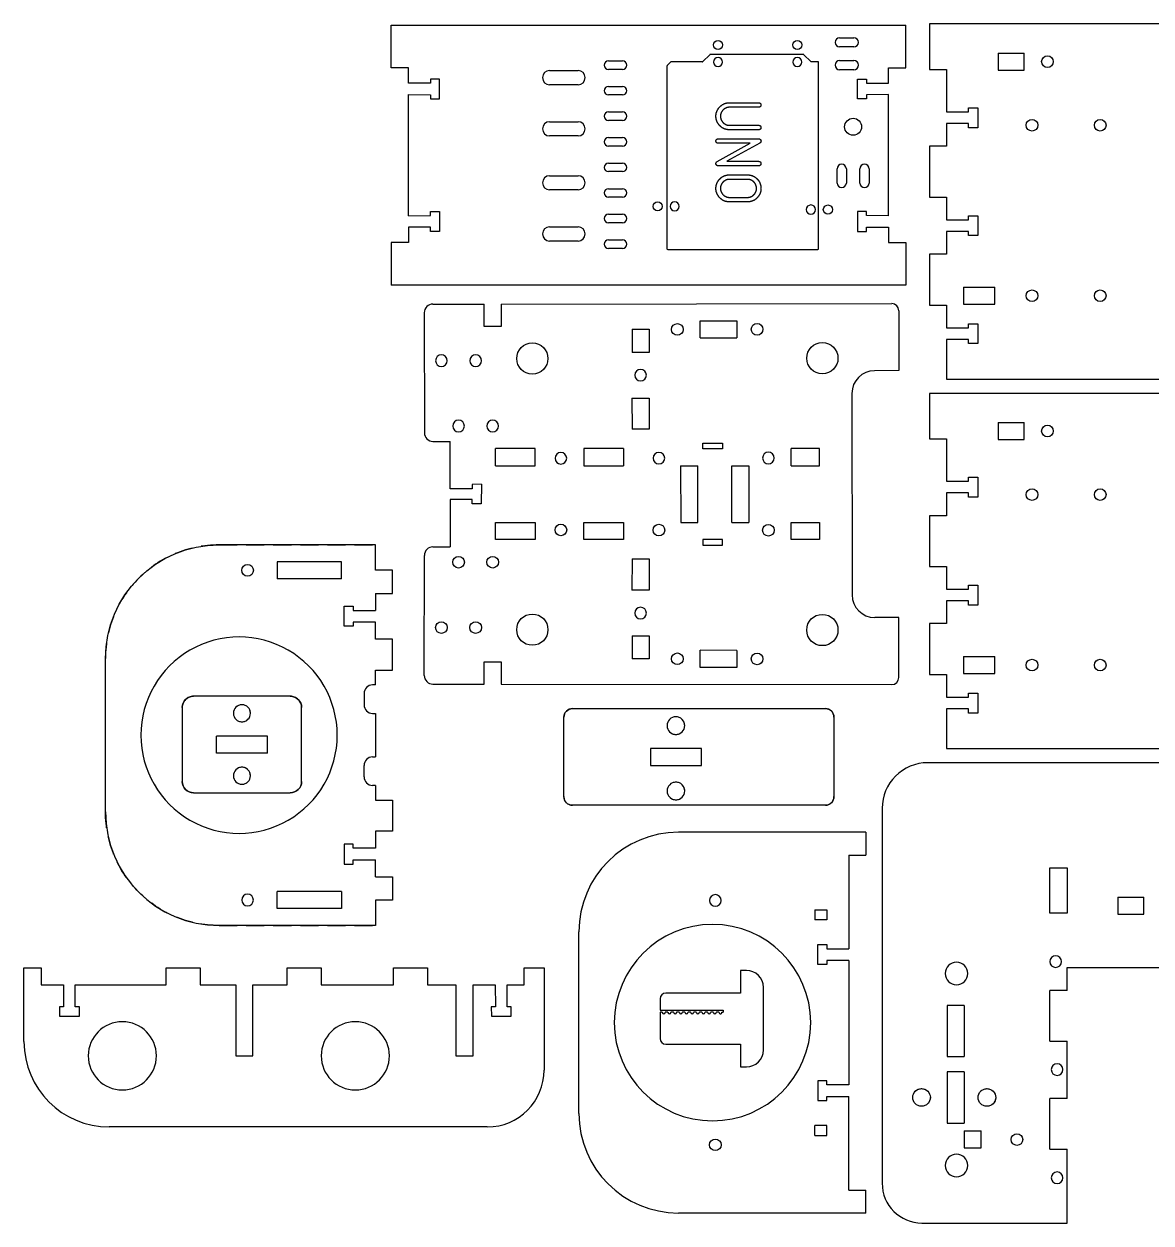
# Model space of a CAD drawing. Header units: millimetres. Extents: x 1588 to 2663, y -752 to 2.
# Drawn here: x 1607.7 to 2004.3, y -420 to 2 of the extents above; entities that cross this region are included whole.
import ezdxf

# ---------------------------------------------------------------- set-up
doc = ezdxf.new("R2010")
doc.units = ezdxf.units.MM
doc.linetypes.add('HIDDEN', pattern=[9.525, 6.35, -3.175])
doc.layers.get('0').update_dxf_attribs({"color": 253, "lineweight": 70, "true_color": 0x8faf8f})
doc.layers.add('Hidden', color=58, linetype='HIDDEN', lineweight=70, true_color=0x484805)

msp = doc.modelspace()

# ---------------------------------------------------------------- linework, layer by layer
at = {"color": 38, "lineweight": -3, "true_color": 0x482605}
for p, q in [((1736.98, 1.53), (1917.98, 1.53)), ((1736.98, -13.45), (1736.98, 1.53)), ((1917.98, -13.45), (1917.98, 1.53)), ((1894.73, -2.85), (1899.73, -2.85)), ((1899.73, -6.09), (1894.73, -6.09)), ((1813.36, -10.97), (1818.36, -10.97)), ((1835.29, -11.37), (1834.06, -12.59)), ((1846.46, -11.29), (1835.47, -11.29)), ((1849.03, -8.83), (1846.64, -11.22)), ((1882.02, -8.75), (1849.21, -8.75)), ((1884.59, -11.22), (1882.2, -8.83)), ((1887.07, -11.29), (1884.77, -11.29)), ((1887.33, -77.08), (1887.33, -11.55)), ((1894.73, -10.85), (1899.73, -10.85)), ((1742.98, -13.45), (1736.98, -13.45)), ((1742.98, -18.82), (1742.98, -13.45)), ((1792.7, -14.39), (1802.7, -14.39)), ((1818.36, -13.97), (1813.36, -13.97)), ((1833.99, -12.77), (1833.99, -77.08)), ((1899.73, -14.09), (1894.73, -14.09)), ((1911.98, -18.82), (1911.98, -13.45)), ((1911.98, -13.45), (1917.98, -13.45)), ((1750.78, -18.82), (1742.98, -18.82)), ((1750.78, -17.37), (1750.78, -18.82)), ((1753.98, -17.37), (1750.78, -17.37)), ((1753.98, -24.37), (1753.98, -17.37)), ((1802.7, -19.39), (1792.7, -19.39)), ((1813.36, -19.97), (1818.36, -19.97)), ((1900.98, -24.37), (1900.98, -17.37)), ((1900.98, -17.37), (1904.18, -17.37)), ((1904.18, -17.37), (1904.18, -18.82)), ((1904.18, -18.82), (1911.98, -18.82)), ((1742.98, -22.82), (1750.78, -22.92)), ((1742.98, -65.54), (1742.98, -22.82)), ((1750.78, -22.92), (1750.78, -24.37)), ((1750.78, -24.37), (1753.98, -24.37)), ((1818.36, -22.97), (1813.36, -22.97)), ((1904.18, -24.37), (1900.98, -24.37)), ((1911.98, -22.82), (1904.18, -22.92)), ((1904.18, -22.92), (1904.18, -24.37)), ((1911.98, -65.54), (1911.98, -22.82)), ((1813.36, -28.97), (1818.36, -28.97)), ((1855.97, -25.72), (1865.71, -25.72)), ((1865.71, -27.31), (1857.92, -27.31)), ((1792.7, -32.39), (1802.7, -32.39)), ((1818.36, -31.97), (1813.36, -31.97)), ((1857.91, -33.65), (1865.71, -33.65)), ((1802.7, -37.39), (1792.7, -37.39)), ((1813.36, -37.97), (1818.36, -37.97)), ((1865.71, -35.24), (1855.97, -35.24)), ((1818.36, -40.97), (1813.36, -40.97)), ((1851.62, -46.44), (1863.22, -40)), ((1852.57, -38.41), (1865.26, -38.41)), ((1863.22, -40), (1852.58, -40)), ((1866.66, -39.9), (1855.07, -46.34)), ((1855.07, -46.34), (1864.81, -46.34)), ((1813.36, -46.97), (1818.36, -46.97)), ((1818.36, -49.97), (1813.36, -49.97)), ((1864.81, -47.93), (1853.07, -47.93)), ((1893.86, -53.98), (1893.86, -48.98)), ((1897.1, -48.98), (1897.1, -53.98)), ((1901.86, -53.98), (1901.86, -48.98)), ((1905.1, -48.98), (1905.1, -53.98)), ((1792.7, -51.39), (1802.7, -51.39)), ((1855.97, -51.1), (1862.32, -51.1)), ((1862.32, -52.69), (1857.92, -52.69)), ((1802.7, -56.39), (1792.7, -56.39)), ((1813.36, -55.97), (1818.36, -55.97)), ((1818.36, -58.97), (1813.36, -58.97)), ((1857.91, -59.03), (1862.32, -59.03)), ((1859.59, -60.62), (1855.97, -60.62)), ((1742.98, -65.54), (1750.78, -65.44)), ((1750.78, -65.44), (1750.78, -63.99)), ((1750.78, -63.99), (1753.98, -63.99)), ((1753.98, -63.99), (1753.98, -70.99)), ((1813.36, -64.97), (1818.36, -64.97)), ((1900.98, -63.99), (1900.98, -70.99)), ((1904.18, -63.99), (1900.98, -63.99)), ((1904.18, -65.44), (1904.18, -63.99)), ((1911.98, -65.54), (1904.18, -65.44)), ((1750.78, -69.54), (1742.98, -69.54)), ((1742.98, -69.54), (1742.98, -74.91)), ((1750.78, -70.99), (1750.78, -69.54)), ((1753.98, -70.99), (1750.78, -70.99)), ((1792.7, -69.39), (1802.7, -69.39)), ((1818.36, -67.97), (1813.36, -67.97)), ((1900.98, -70.99), (1904.18, -70.99)), ((1904.18, -69.54), (1911.98, -69.54)), ((1904.18, -70.99), (1904.18, -69.54)), ((1911.98, -69.54), (1911.98, -74.91)), ((1742.98, -74.91), (1736.98, -74.91)), ((1736.98, -74.91), (1736.98, -89.89)), ((1802.7, -74.39), (1792.7, -74.39)), ((1813.36, -73.97), (1818.36, -73.97)), ((1911.98, -74.91), (1917.98, -74.91)), ((1917.98, -74.91), (1917.98, -89.89)), ((1818.36, -76.97), (1813.36, -76.97)), ((1834.24, -77.33), (1887.07, -77.33)), ((1917.98, -89.89), (1736.98, -89.89)), ((1751.58, -96.6), (1769.66, -96.58)), ((1769.66, -104.48), (1769.66, -96.58)), ((1775.66, -96.57), (1913.08, -96.41)), ((1775.66, -96.57), (1775.66, -104.48)), ((1748.59, -99.61), (1748.64, -141.91)), ((1915.59, -98.91), (1915.61, -120.01)), ((1775.66, -104.48), (1769.66, -104.48)), ((1821.7, -105.45), (1821.7, -113.6)), ((1821.7, -105.45), (1827.7, -105.45)), ((1827.7, -105.45), (1827.7, -113.6)), ((1845.69, -102.49), (1858.59, -102.47)), ((1845.69, -108.49), (1845.69, -102.49)), ((1858.59, -102.47), (1858.59, -108.47)), ((1845.69, -108.49), (1858.59, -108.47)), ((1827.7, -113.6), (1821.7, -113.6)), ((1915.61, -120.01), (1907.03, -120.03)), ((1821.66, -129.72), (1827.66, -129.71)), ((1821.66, -129.72), (1821.68, -140.66)), ((1827.66, -129.71), (1827.68, -140.66)), ((1899.05, -128.04), (1899.13, -198.91)), ((1827.68, -140.66), (1821.68, -140.66)), ((1751.64, -144.9), (1757.64, -144.89)), ((1757.66, -161.63), (1757.64, -144.89)), ((1787.61, -147.46), (1773.61, -147.46)), ((1773.61, -153.46), (1773.61, -147.46)), ((1787.61, -153.46), (1787.61, -147.46)), ((1818.71, -147.46), (1804.71, -147.46)), ((1804.71, -147.46), (1804.71, -153.46)), ((1818.71, -147.46), (1818.71, -153.46)), ((1846.56, -145.49), (1853.51, -145.48)), ((1846.56, -147.49), (1846.56, -145.49)), ((1853.51, -147.48), (1846.56, -147.49)), ((1853.51, -145.48), (1853.51, -147.48)), ((1887.66, -147.46), (1877.66, -147.46)), ((1877.66, -153.46), (1877.66, -147.46)), ((1887.66, -153.46), (1887.66, -147.46)), ((1773.61, -153.46), (1787.61, -153.46)), ((1804.71, -153.46), (1818.71, -153.46)), ((1838.79, -153.47), (1844.79, -153.46)), ((1838.79, -153.47), (1838.82, -173.46)), ((1844.82, -173.47), (1844.79, -153.46)), ((1856.79, -153.47), (1862.79, -153.46)), ((1856.81, -173.46), (1856.79, -153.47)), ((1862.79, -153.46), (1862.81, -173.47)), ((1877.66, -153.46), (1887.66, -153.46)), ((1768.67, -160.02), (1765.46, -160.05)), ((1765.46, -160.05), (1765.46, -161.56)), ((1768.67, -160.02), (1768.66, -166.91)), ((1765.46, -161.56), (1757.66, -161.63)), ((1757.66, -165.3), (1757.64, -182.04)), ((1765.46, -165.38), (1757.66, -165.3)), ((1765.46, -166.88), (1765.46, -165.38)), ((1768.66, -166.91), (1765.46, -166.88)), ((1773.61, -173.47), (1787.61, -173.47)), ((1773.61, -179.47), (1773.61, -173.47)), ((1787.61, -173.47), (1787.61, -179.47)), ((1804.71, -173.47), (1818.71, -173.47)), ((1804.71, -179.47), (1804.71, -173.47)), ((1818.71, -173.47), (1818.71, -179.47)), ((1838.82, -173.46), (1844.82, -173.47)), ((1856.81, -173.46), (1862.81, -173.47)), ((1877.66, -173.47), (1887.66, -173.47)), ((1877.66, -179.47), (1877.66, -173.47)), ((1887.66, -173.47), (1887.66, -179.47)), ((1731.41, -181.31), (1676.41, -181.31)), ((1731.41, -190.28), (1731.41, -181.31)), ((1787.61, -179.47), (1773.61, -179.47)), ((1818.71, -179.47), (1804.71, -179.47)), ((1846.56, -179.44), (1846.56, -181.44)), ((1853.51, -179.45), (1846.56, -179.44)), ((1846.56, -181.44), (1853.51, -181.45)), ((1853.51, -181.45), (1853.51, -179.45)), ((1887.66, -179.47), (1877.66, -179.47)), ((1748.59, -227.33), (1748.64, -185.03)), ((1751.64, -182.03), (1757.64, -182.04)), ((1696.84, -187.28), (1696.84, -193.28)), ((1719.41, -187.28), (1696.84, -187.28)), ((1719.41, -193.28), (1719.41, -187.28)), ((1821.68, -186.27), (1821.66, -197.22)), ((1821.68, -186.27), (1827.68, -186.27)), ((1827.68, -186.27), (1827.66, -197.22)), ((1719.41, -193.28), (1696.84, -193.28)), ((1737.41, -190.28), (1731.41, -190.28)), ((1737.41, -198.43), (1737.41, -190.28)), ((1827.66, -197.22), (1821.66, -197.22)), ((1731.41, -198.43), (1731.41, -204.38)), ((1731.41, -198.43), (1737.41, -198.43)), ((1720.41, -209.93), (1720.41, -202.93)), ((1720.41, -202.93), (1723.61, -202.93)), ((1723.61, -202.93), (1723.61, -204.38)), ((1723.61, -204.38), (1731.41, -204.38)), ((1723.61, -209.93), (1720.41, -209.93)), ((1731.41, -208.48), (1723.61, -208.48)), ((1723.61, -208.48), (1723.61, -209.93)), ((1731.41, -214.48), (1731.41, -208.48)), ((1915.61, -206.92), (1907.12, -206.9)), ((1915.59, -228.02), (1915.61, -206.92)), ((1737.41, -214.48), (1731.41, -214.48)), ((1737.41, -225.43), (1737.41, -214.48)), ((1821.7, -213.33), (1821.7, -221.48)), ((1821.7, -213.33), (1827.7, -213.33)), ((1827.7, -213.33), (1827.7, -221.48)), ((1845.69, -224.44), (1845.69, -218.44)), ((1858.59, -218.46), (1845.69, -218.44)), ((1858.59, -218.46), (1858.59, -224.46)), ((1636.41, -275.29), (1636.41, -221.31)), ((1769.66, -230.35), (1769.66, -222.48)), ((1769.66, -222.48), (1775.66, -222.48)), ((1775.66, -222.48), (1775.66, -230.36)), ((1827.7, -221.48), (1821.7, -221.48)), ((1731.41, -230.64), (1731.41, -225.43)), ((1731.41, -225.43), (1737.41, -225.43)), ((1858.59, -224.46), (1845.69, -224.44)), ((1731.41, -230.64), (1730.41, -230.64)), ((1751.58, -230.33), (1769.66, -230.35)), ((1775.66, -230.36), (1913.08, -230.52)), ((1701.42, -234.6), (1667.42, -234.6)), ((1727.41, -233.64), (1727.41, -237.64)), ((1663.42, -238.6), (1663.42, -264.6)), ((1705.42, -264.6), (1705.42, -238.6)), ((1800.71, -238.94), (1889.71, -238.94)), ((1730.41, -240.64), (1731.41, -240.64)), ((1731.41, -240.64), (1731.41, -255.96)), ((1797.71, -269.94), (1797.71, -241.94)), ((1892.71, -241.94), (1892.71, -269.94)), ((1693.42, -248.6), (1675.42, -248.6)), ((1675.42, -254.6), (1675.42, -248.6)), ((1693.42, -254.6), (1693.42, -248.6)), ((1828.13, -253.02), (1828.13, -259.02)), ((1846.13, -253.02), (1828.13, -253.02)), ((1846.13, -259.02), (1846.13, -253.02)), ((1693.42, -254.6), (1675.42, -254.6)), ((1730.41, -255.96), (1731.41, -255.96)), ((1727.41, -262.96), (1727.41, -258.96)), ((1828.13, -259.02), (1846.13, -259.02)), ((1667.42, -268.6), (1701.42, -268.6)), ((1731.41, -265.96), (1730.41, -265.96)), ((1731.41, -265.96), (1731.41, -271.17)), ((1731.41, -271.17), (1737.41, -271.17)), ((1737.41, -271.17), (1737.41, -282.12)), ((1889.71, -272.94), (1800.71, -272.94)), ((1731.41, -282.12), (1731.41, -288.12)), ((1737.41, -282.12), (1731.41, -282.12)), ((1904.01, -282.48), (1838.01, -282.48)), ((1904.01, -282.48), (1904.01, -290.48)), ((1720.41, -286.67), (1720.41, -293.67)), ((1723.61, -286.67), (1720.41, -286.67)), ((1723.61, -288.12), (1723.61, -286.67)), ((1731.41, -288.12), (1723.61, -288.12)), ((1898.01, -290.48), (1904.01, -290.48)), ((1898.01, -290.48), (1898.01, -323.48)), ((1720.41, -293.67), (1723.61, -293.67)), ((1723.61, -292.22), (1731.41, -292.22)), ((1723.61, -293.67), (1723.61, -292.22)), ((1731.41, -298.17), (1731.41, -292.22)), ((1731.41, -298.17), (1737.41, -298.17)), ((1737.41, -298.17), (1737.41, -306.32)), ((1696.84, -309.32), (1696.84, -303.32)), ((1719.41, -303.32), (1696.84, -303.32)), ((1719.41, -303.32), (1719.41, -309.32)), ((1737.41, -306.32), (1731.41, -306.32)), ((1731.41, -306.32), (1731.41, -315.29)), ((1719.41, -309.32), (1696.84, -309.32)), ((1886.01, -309.73), (1886.01, -313.33)), ((1886.01, -309.73), (1890.21, -309.73)), ((1890.21, -309.73), (1890.21, -313.33)), ((1731.41, -315.29), (1676.41, -315.29)), ((1890.21, -313.33), (1886.01, -313.33)), ((1803.01, -381.48), (1803.01, -317.48)), ((1887.01, -322.03), (1890.21, -322.03)), ((1887.01, -329.03), (1887.01, -322.03)), ((1890.21, -322.03), (1890.21, -323.48)), ((1890.21, -323.48), (1898.01, -323.48)), ((1890.21, -329.03), (1887.01, -329.03)), ((1890.21, -327.58), (1890.21, -329.03)), ((1898.01, -327.58), (1890.21, -327.58)), ((1898.01, -327.58), (1898.01, -371.38)), ((1607.73, -330.14), (1613.73, -330.14)), ((1607.73, -356.17), (1607.73, -330.14)), ((1613.73, -330.14), (1613.73, -336.14)), ((1657.73, -330.14), (1669.73, -330.14)), ((1657.73, -336.14), (1657.73, -330.14)), ((1669.73, -330.14), (1669.73, -336.14)), ((1700.31, -330.14), (1712.31, -330.14)), ((1700.31, -336.14), (1700.31, -330.14)), ((1712.31, -330.14), (1712.31, -336.14)), ((1737.74, -330.14), (1749.74, -330.14)), ((1737.74, -336.14), (1737.74, -330.14)), ((1749.74, -330.14), (1749.74, -336.14)), ((1783.74, -330.14), (1790.74, -330.14)), ((1783.74, -336.14), (1783.74, -330.14)), ((1790.74, -330.14), (1790.74, -366.17)), ((1861.91, -331.08), (1859.91, -331.08)), ((1859.91, -331.08), (1859.91, -339.08)), ((1613.73, -336.14), (1621.6, -336.14)), ((1621.6, -336.14), (1621.68, -343.94)), ((1625.79, -336.14), (1657.73, -336.14)), ((1625.79, -343.94), (1625.79, -336.14)), ((1669.73, -336.14), (1682.31, -336.14)), ((1682.31, -336.14), (1682.31, -361.15)), ((1688.31, -336.14), (1700.31, -336.14)), ((1688.31, -361.15), (1688.31, -336.14)), ((1712.31, -336.14), (1737.74, -336.14)), ((1749.74, -336.14), (1759.74, -336.14)), ((1759.74, -336.14), (1759.74, -361.15)), ((1765.74, -336.14), (1773.55, -336.14)), ((1765.74, -361.15), (1765.74, -336.14)), ((1773.55, -336.14), (1773.63, -343.94)), ((1777.74, -336.14), (1783.74, -336.14)), ((1777.74, -343.94), (1777.74, -336.14)), ((1867.91, -359.08), (1867.91, -337.08)), ((1831.58, -341.08), (1831.58, -345.08)), ((1859.91, -339.08), (1833.58, -339.08)), ((1621.68, -343.94), (1620.23, -343.95)), ((1620.23, -343.95), (1620.24, -347.15)), ((1627.24, -343.94), (1625.79, -343.94)), ((1627.24, -347.14), (1627.24, -343.94)), ((1773.63, -343.94), (1772.18, -343.95)), ((1772.18, -343.95), (1772.19, -347.15)), ((1779.19, -343.94), (1777.74, -343.94)), ((1779.19, -347.14), (1779.19, -343.94)), ((1831.58, -345.08), (1853.81, -345.08)), ((1832.14, -345.78), (1831.58, -345.78)), ((1831.58, -345.78), (1831.58, -355.08)), ((1834.14, -345.78), (1833.53, -345.78)), ((1836.14, -345.78), (1835.53, -345.78)), ((1838.14, -345.78), (1837.53, -345.78)), ((1840.14, -345.78), (1839.53, -345.78)), ((1842.14, -345.78), (1841.53, -345.78)), ((1844.14, -345.78), (1843.53, -345.78)), ((1846.14, -345.78), (1845.53, -345.78)), ((1848.14, -345.78), (1847.53, -345.78)), ((1850.14, -345.78), (1849.53, -345.78)), ((1852.14, -345.78), (1851.53, -345.78)), ((1853.31, -345.78), (1853.81, -345.78)), ((1853.81, -345.08), (1853.81, -345.78)), ((1620.24, -347.15), (1627.24, -347.14)), ((1772.19, -347.15), (1779.19, -347.14)), ((1833.58, -357.08), (1859.91, -357.08)), ((1859.91, -357.08), (1859.91, -365.08)), ((1682.31, -361.15), (1688.31, -361.15)), ((1759.74, -361.15), (1765.74, -361.15)), ((1859.91, -365.08), (1861.91, -365.08)), ((1887.01, -369.93), (1887.01, -376.93)), ((1890.21, -369.93), (1887.01, -369.93)), ((1890.21, -371.38), (1890.21, -369.93)), ((1898.01, -371.38), (1890.21, -371.38)), ((1890.21, -375.48), (1898.01, -375.48)), ((1890.21, -376.93), (1890.21, -375.48)), ((1898.01, -408.48), (1898.01, -375.48)), ((1887.01, -376.93), (1890.21, -376.93)), ((1770.74, -386.17), (1637.73, -386.17)), ((1886.01, -389.23), (1886.01, -385.63)), ((1890.21, -385.63), (1886.01, -385.63)), ((1890.21, -389.23), (1890.21, -385.63)), ((1886.01, -389.23), (1890.21, -389.23)), ((1898.01, -408.48), (1904.01, -408.48)), ((1904.01, -416.48), (1904.01, -408.48)), ((1904.01, -416.48), (1838.01, -416.48))]:
    msp.add_line(p, q, dxfattribs=at)
at = {"color": 58, "lineweight": -3, "true_color": 0x484805}
for p, q in [((2100.42, 2), (1926.32, 2)), ((1926.32, 2), (1926.32, -14)), ((1950.49, -8.26), (1950.49, -14.26)), ((1950.49, -8.26), (1959.64, -8.26)), ((1959.64, -14.26), (1959.64, -8.26)), ((1926.32, -14), (1932.32, -14)), ((1932.32, -14), (1932.32, -28.95)), ((1950.49, -14.26), (1959.64, -14.26)), ((1932.32, -28.95), (1940.12, -28.95)), ((1940.12, -28.95), (1940.12, -27.5)), ((1940.12, -27.5), (1943.32, -27.5)), ((1943.32, -27.5), (1943.32, -34.5)), ((1940.12, -33.05), (1932.32, -33.05)), ((1932.32, -33.05), (1932.32, -41.05)), ((1940.12, -34.5), (1940.12, -33.05)), ((1943.32, -34.5), (1940.12, -34.5)), ((1932.32, -41.05), (1926.32, -41.05)), ((1926.32, -41.05), (1926.32, -58.95)), ((1926.32, -58.95), (1932.32, -58.95)), ((1932.32, -58.95), (1932.32, -66.95)), ((1932.32, -66.95), (1940.12, -66.95)), ((1940.12, -66.95), (1940.12, -65.5)), ((1940.12, -65.5), (1943.32, -65.5)), ((1943.32, -65.5), (1943.32, -72.5)), ((1940.12, -71.05), (1932.32, -71.05)), ((1932.32, -71.05), (1932.32, -79.05)), ((1940.12, -72.5), (1940.12, -71.05)), ((1943.32, -72.5), (1940.12, -72.5)), ((1932.32, -79.05), (1926.32, -79.05)), ((1926.32, -79.05), (1926.32, -96.95)), ((1938.33, -90.64), (1938.33, -96.64)), ((1938.33, -90.64), (1949.33, -90.64)), ((1949.33, -96.64), (1949.33, -90.64)), ((1926.32, -96.95), (1932.32, -96.95)), ((1932.32, -96.95), (1932.32, -104.95)), ((1938.33, -96.64), (1949.33, -96.64)), ((1932.32, -104.95), (1940.12, -104.95)), ((1940.12, -104.95), (1940.12, -103.5)), ((1940.12, -103.5), (1943.32, -103.5)), ((1943.32, -103.5), (1943.32, -110.5)), ((1932.32, -109.05), (1932.32, -123)), ((1940.12, -109.05), (1932.32, -109.05)), ((1940.12, -110.5), (1940.12, -109.05)), ((1943.32, -110.5), (1940.12, -110.5)), ((1932.32, -123), (2534.62, -123)), ((2100.42, -128), (1926.32, -128)), ((1926.32, -128), (1926.32, -144)), ((1950.49, -138.26), (1950.49, -144.26)), ((1950.49, -138.26), (1959.64, -138.26)), ((1959.64, -144.26), (1959.64, -138.26)), ((1926.32, -144), (1932.32, -144)), ((1932.32, -144), (1932.32, -158.95)), ((1950.49, -144.26), (1959.64, -144.26)), ((1932.32, -158.95), (1940.12, -158.95)), ((1940.12, -158.95), (1940.12, -157.5)), ((1940.12, -157.5), (1943.32, -157.5)), ((1943.32, -157.5), (1943.32, -164.5)), ((1940.12, -163.05), (1932.32, -163.05)), ((1932.32, -163.05), (1932.32, -171.05)), ((1940.12, -164.5), (1940.12, -163.05)), ((1943.32, -164.5), (1940.12, -164.5)), ((1932.32, -171.05), (1926.32, -171.05)), ((1926.32, -171.05), (1926.32, -188.95)), ((1926.32, -188.95), (1932.32, -188.95)), ((1932.32, -188.95), (1932.32, -196.95)), ((1932.32, -196.95), (1940.12, -196.95)), ((1940.12, -196.95), (1940.12, -195.5)), ((1940.12, -195.5), (1943.32, -195.5)), ((1943.32, -195.5), (1943.32, -202.5)), ((1940.12, -201.05), (1932.32, -201.05)), ((1932.32, -201.05), (1932.32, -209.05)), ((1940.12, -202.5), (1940.12, -201.05)), ((1943.32, -202.5), (1940.12, -202.5)), ((1932.32, -209.05), (1926.32, -209.05)), ((1926.32, -209.05), (1926.32, -226.95)), ((1938.33, -220.64), (1938.33, -226.64)), ((1938.33, -220.64), (1949.33, -220.64)), ((1949.33, -226.64), (1949.33, -220.64)), ((1926.32, -226.95), (1932.32, -226.95)), ((1932.32, -226.95), (1932.32, -234.95)), ((1938.33, -226.64), (1949.33, -226.64)), ((1932.32, -234.95), (1940.12, -234.95)), ((1940.12, -234.95), (1940.12, -233.5)), ((1940.12, -233.5), (1943.32, -233.5)), ((1943.32, -233.5), (1943.32, -240.5)), ((1932.32, -239.05), (1932.32, -253)), ((1940.12, -239.05), (1932.32, -239.05)), ((1940.12, -240.5), (1940.12, -239.05)), ((1943.32, -240.5), (1940.12, -240.5)), ((1932.32, -253), (2534.62, -253)), ((2546.16, -258), (1925.71, -258)), ((1909.71, -274), (1909.71, -406)), ((1968.75, -311), (1968.75, -295)), ((1968.75, -295), (1974.75, -295)), ((1974.75, -295), (1974.75, -311)), ((1992.61, -305.33), (1992.61, -311.33)), ((1992.61, -305.33), (2001.76, -305.33)), ((2001.76, -311.33), (2001.76, -305.33)), ((1974.75, -311), (1968.75, -311)), ((1992.61, -311.33), (2001.76, -311.33)), ((1974.76, -338.13), (1974.76, -330.08)), ((1974.76, -330.08), (2030.69, -330.08)), ((1968.75, -356.03), (1968.75, -338.13)), ((1974.76, -338.13), (1968.75, -338.13)), ((1938.56, -343.42), (1932.56, -343.42)), ((1932.56, -343.42), (1932.56, -361.42)), ((1938.56, -343.42), (1938.56, -361.42)), ((1968.75, -356.03), (1974.75, -356.03)), ((1974.75, -376.13), (1974.75, -356.03)), ((1932.56, -361.42), (1938.56, -361.42)), ((1932.56, -366.8), (1932.56, -384.8)), ((1938.56, -366.8), (1932.56, -366.8)), ((1938.56, -366.8), (1938.56, -384.8)), ((1968.75, -394.03), (1968.75, -376.13)), ((1974.75, -376.13), (1968.75, -376.13)), ((1932.56, -384.8), (1938.56, -384.8)), ((1938.58, -387.57), (1938.58, -393.57)), ((1938.58, -387.57), (1944.58, -387.57)), ((1944.58, -393.57), (1944.58, -387.57)), ((1938.58, -393.57), (1944.58, -393.57)), ((1968.75, -394.03), (1974.75, -394.03)), ((1974.75, -420), (1974.75, -394.03)), ((1923.71, -420), (1974.75, -420))]:
    msp.add_line(p, q, dxfattribs=at)
at = {"color": 38, "lineweight": -3, "true_color": 0x482605}
for centre, radius in [((1851.94, -5.39), 1.62), ((1879.87, -5.39), 1.62), ((1899.48, -34.18), 3), ((1830.7, -62.18), 1.62), ((1890.62, -63.32), 1.62), ((1837.64, -105.5), 2.05), ((1865.69, -105.46), 2.05), ((1786.61, -115.76), 5.5), ((1888.66, -115.63), 5.5), ((1796.65, -176.08), 2.05), ((1831.15, -176.12), 2.05), ((1869.67, -176.17), 2.05), ((1760.66, -187.43), 2.05), ((1772.66, -187.43), 2.05), ((1686.41, -190.28), 2.05), ((1786.61, -211.17), 5.5), ((1888.66, -211.3), 5.5), ((1754.61, -210.43), 2.05), ((1766.66, -210.43), 2.05), ((1837.64, -221.43), 2.05), ((1865.69, -221.47), 2.05), ((1851.01, -392.48), 2.05)]:
    msp.add_circle(centre, radius, dxfattribs=at)
at = {"color": 38, "lineweight": -3, "true_color": 0x482605, "extrusion": (3.96007e-13, -3.0932e-15, -1)}
msp.add_circle((-1851.94, -11.39), 1.62, dxfattribs=at)
at = {"color": 38, "lineweight": -3, "true_color": 0x482605, "extrusion": (3.95994e-13, -3.0932e-15, -1)}
msp.add_circle((-1879.87, -11.39), 1.62, dxfattribs=at)
at = {"color": 58, "lineweight": -3, "true_color": 0x484805}
for centre in [(1967.87, -11.26), (1962.43, -33.64), (1986.42, -33.64), (1962.43, -93.64), (1986.42, -93.64), (1967.87, -141.26), (1962.43, -163.64), (1986.42, -163.64), (1962.43, -223.64), (1986.42, -223.64), (1957.13, -390.64)]:
    msp.add_circle(centre, 2.05, dxfattribs=at)
at = {"color": 38, "lineweight": -3, "true_color": 0x482605, "extrusion": (3.96006e-13, -3.0932e-15, -1)}
msp.add_circle((-1836.7, -62.18), 1.62, dxfattribs=at)
at = {"color": 38, "lineweight": -3, "true_color": 0x482605, "extrusion": (3.96058e-13, -3.0932e-15, -1)}
msp.add_circle((-1884.62, -63.32), 1.62, dxfattribs=at)
at = {"color": 38, "lineweight": -3, "true_color": 0x482605, "extrusion": (8.2047e-17, -4.88344e-15, -1)}
for centre in [(-1754.61, -116.5), (-1766.66, -116.5), (-1824.7, -121.6), (-1760.66, -139.5), (-1772.66, -139.5), (-1796.65, -150.85), (-1831.15, -150.81), (-1869.67, -150.76), (-1824.7, -205.33)]:
    msp.add_circle(centre, 2.05, dxfattribs=at)
at = {"color": 38, "lineweight": -3, "true_color": 0x482605, "extrusion": (2.08167e-17, -8.66142e-16, -1)}
msp.add_circle((-1686.41, -306.32), 2.05, dxfattribs=at)
at = {"color": 38, "lineweight": -3, "true_color": 0x482605, "extrusion": (8.2047e-17, -3.70293e-15, -1)}
msp.add_circle((-1851.01, -306.48), 2.05, dxfattribs=at)
at = {"color": 58, "lineweight": -3, "true_color": 0x484805, "extrusion": (2.08157e-17, 2.77556e-17, -1)}
msp.add_circle((-1935.85, -332.21), 3.97, dxfattribs=at)
at = {"color": 58, "lineweight": -3, "true_color": 0x484805, "extrusion": (2.08291e-17, 2.77556e-17, -1)}
msp.add_circle((-1970.75, -328), 2.05, dxfattribs=at)
at = {"color": 38, "lineweight": -3, "true_color": 0x482605, "extrusion": (3.5123e-15, -1.89879e-16, -1)}
for centre in [(-1642.34, -361.15), (-1724.31, -361.15)]:
    msp.add_circle(centre, 12, dxfattribs=at)
at = {"color": 58, "lineweight": -3, "true_color": 0x484805, "extrusion": (2.08229e-17, 2.77556e-17, -1)}
msp.add_circle((-1971.25, -366), 2.05, dxfattribs=at)
at = {"color": 58, "lineweight": -3, "true_color": 0x484805, "extrusion": (2.0814e-17, 2.77556e-17, -1)}
msp.add_circle((-1935.85, -399.77), 3.97, dxfattribs=at)
at = {"color": 58, "lineweight": -3, "true_color": 0x484805, "extrusion": (2.08188e-17, 2.77556e-17, -1)}
msp.add_circle((-1971.25, -404.08), 2.05, dxfattribs=at)
at = {"color": 38, "lineweight": -3, "true_color": 0x482605}
for centre, radius, start, end in [((1894.73, -4.47), 1.62, 90, 270), ((1899.73, -4.47), 1.62, 270, 90), ((1813.36, -12.47), 1.5, 90, 270), ((1818.36, -12.47), 1.5, 270, 90), ((1834.24, -12.77), 0.254, 135, 180), ((1835.47, -11.55), 0.254, 90, 135), ((1846.46, -11.04), 0.254, 270, 315), ((1849.21, -9.01), 0.254, 90, 135), ((1882.02, -9.01), 0.254, 45, 90), ((1884.77, -11.04), 0.254, 225, 270), ((1887.07, -11.55), 0.254, 0, 90), ((1894.73, -12.47), 1.62, 90, 270), ((1899.73, -12.47), 1.62, 270, 90), ((1792.7, -16.89), 2.5, 90, 270), ((1802.7, -16.89), 2.5, 270, 90), ((1813.36, -21.47), 1.5, 90, 270), ((1818.36, -21.47), 1.5, 270, 90), ((1813.36, -30.47), 1.5, 90, 270), ((1818.36, -30.47), 1.5, 270, 90), ((1792.7, -34.89), 2.5, 90, 270), ((1802.7, -34.89), 2.5, 270, 90), ((1813.36, -39.47), 1.5, 90, 270), ((1818.36, -39.47), 1.5, 270, 90), ((1813.36, -48.47), 1.5, 90, 270), ((1818.36, -48.47), 1.5, 270, 90), ((1895.48, -48.98), 1.62, 0, 180), ((1903.48, -48.98), 1.62, 0, 180), ((1792.7, -53.89), 2.5, 90, 270), ((1802.7, -53.89), 2.5, 270, 90), ((1895.48, -53.98), 1.62, 180, 360), ((1903.48, -53.98), 1.62, 180, 360), ((1813.36, -57.47), 1.5, 90, 270), ((1818.36, -57.47), 1.5, 270, 90), ((1813.36, -66.47), 1.5, 90, 270), ((1818.36, -66.47), 1.5, 270, 90), ((1792.7, -71.89), 2.5, 90, 270), ((1802.7, -71.89), 2.5, 270, 90), ((1813.36, -75.47), 1.5, 90, 270), ((1818.36, -75.47), 1.5, 270, 90), ((1834.24, -77.08), 0.254, 180, 270), ((1887.07, -77.08), 0.254, 270, 0), ((1751.59, -99.6), 3, 90.067, 180.0674), ((1913.09, -98.91), 2.5, 0.0674, 90.067), ((1907.05, -128.03), 8, 90.1191, 180.0674), ((1751.64, -141.9), 3, 180.0674, 270.0674), ((1751.64, -185.03), 3, 89.9326, 179.9326), ((1907.13, -198.9), 8, 180.0674, 269.8809), ((1683.41, -248.28), 34.55, 359.9709, 180.0291), ((1751.59, -227.33), 3, 179.9326, 269.933), ((1730.41, -233.64), 3, 90, 180), ((1913.09, -228.02), 2.5, 269.933, 359.9326), ((1730.41, -237.64), 3, 180, 270), ((1683.41, -248.32), 34.55, 179.9709, 0.0291), ((1730.41, -258.96), 3, 90, 180), ((1730.41, -262.96), 3, 180, 270), ((1838.01, -317.48), 35, 90, 180), ((1850.01, -349.48), 34.55, 0, 180), ((1861.91, -337.08), 6, 360, 90), ((1833.58, -341.08), 2, 90, 180), ((1832.14, -345.98), 0.2, 4.096, 90), ((1832.84, -345.93), 0.5, 184.096, 355.904), ((1833.53, -345.98), 0.2, 90, 175.904), ((1834.14, -345.98), 0.2, 4.096, 90), ((1834.84, -345.93), 0.5, 184.096, 355.904), ((1835.53, -345.98), 0.2, 90, 175.904), ((1836.14, -345.98), 0.2, 4.096, 90), ((1836.84, -345.93), 0.5, 184.096, 355.904), ((1837.53, -345.98), 0.2, 90, 175.904), ((1838.14, -345.98), 0.2, 4.096, 90), ((1838.84, -345.93), 0.5, 184.096, 355.904), ((1839.53, -345.98), 0.2, 90, 175.904), ((1840.14, -345.98), 0.2, 4.096, 90), ((1840.84, -345.93), 0.5, 184.096, 355.904), ((1841.53, -345.98), 0.2, 90, 175.904), ((1842.14, -345.98), 0.2, 4.096, 90), ((1842.84, -345.93), 0.5, 184.096, 355.904), ((1843.53, -345.98), 0.2, 90, 175.904), ((1844.14, -345.98), 0.2, 4.096, 90), ((1844.84, -345.93), 0.5, 184.096, 355.904), ((1845.53, -345.98), 0.2, 90, 175.904), ((1846.14, -345.98), 0.2, 4.096, 90), ((1846.84, -345.93), 0.5, 184.096, 355.904), ((1847.53, -345.98), 0.2, 90, 175.904), ((1848.14, -345.98), 0.2, 4.096, 90), ((1848.84, -345.93), 0.5, 184.096, 355.904), ((1849.53, -345.98), 0.2, 90, 175.904), ((1850.14, -345.98), 0.2, 4.096, 90), ((1850.84, -345.93), 0.5, 184.096, 355.904), ((1851.53, -345.98), 0.2, 90, 175.904), ((1852.14, -345.98), 0.2, 4.096, 90), ((1852.84, -345.93), 0.5, 184.096, 17.4576), ((1850.01, -349.48), 34.55, 180, 360), ((1637.73, -356.17), 30, 180, 270), ((1833.58, -355.08), 2, 180, 270), ((1861.91, -359.08), 6, 270, 0), ((1770.74, -366.17), 20, 270, 360), ((1838.01, -381.48), 35, 180, 270)]:
    msp.add_arc(centre, radius, start, end, dxfattribs=at)
at = {"color": 58, "lineweight": -3, "true_color": 0x484805}
msp.add_arc((1925.71, -274), 16, 90, 180.0002, dxfattribs=at)
at = {"color": 38, "lineweight": -3, "true_color": 0x482605, "extrusion": (2.08167e-17, -8.66244e-16, -1)}
msp.add_ellipse((1676.41, -221.31), major_axis=(0, 40), ratio=0.999999, start_param=4.712389, end_param=6.283185, dxfattribs=at)
at = {"color": 38, "lineweight": -3, "true_color": 0x482605, "extrusion": (6.16297e-33, -5.36818e-36, -1)}
for centre, major_axis, start_param, end_param in [((1667.42, -238.6), (4, 0), 3.140725, 4.711521), ((1889.71, -241.94), (-3, 0), 1.569928, 3.140725), ((1701.42, -264.6), (4, 0), 6.282317, 7.853114), ((1800.71, -269.94), (-3, 0), 4.711521, 6.282317)]:
    msp.add_ellipse(centre, major_axis=major_axis, ratio=1, start_param=start_param, end_param=end_param, dxfattribs=at)
at = {"color": 38, "lineweight": -3, "true_color": 0x482605, "extrusion": (3.08149e-33, -2.68409e-36, -1)}
for centre, major_axis, start_param, end_param in [((1701.42, -238.6), (4, 0), 4.711521, 6.282317), ((1667.42, -264.6), (4, 0), 1.569928, 3.140725), ((1889.71, -269.94), (-3, 0), 3.140725, 4.711521)]:
    msp.add_ellipse(centre, major_axis=major_axis, ratio=1, start_param=start_param, end_param=end_param, dxfattribs=at)
at = {"color": 38, "lineweight": -3, "true_color": 0x482605, "extrusion": (6.15761e-33, -6.16834e-33, -1)}
msp.add_ellipse((1684.43, -240.6), major_axis=(3, 0), ratio=1, dxfattribs=at)
at = {"color": 38, "lineweight": -3, "true_color": 0x482605}
for centre, major_axis, ratio, start_param, end_param in [((1800.71, -241.94), (3, 0), 1, 1.571664, 3.142461), ((1889.71, -241.94), (3, 0), 1, 0.000868, 1.571664), ((1667.42, -264.6), (-4, 0), 1, 0.000868, 1.571664), ((1701.42, -264.6), (-4, 0), 1, 1.571664, 3.142461), ((1676.41, -275.29), (0, -40), 0.999999, 4.712389, 6.283185)]:
    msp.add_ellipse(centre, major_axis=major_axis, ratio=ratio, start_param=start_param, end_param=end_param, dxfattribs=at)
at = {"color": 38, "lineweight": -3, "true_color": 0x482605, "extrusion": (3.07612e-33, -6.16566e-33, -1)}
msp.add_ellipse((1800.71, -241.94), major_axis=(-3, 0), ratio=1, start_param=6.282317, end_param=7.853114, dxfattribs=at)
at = {"color": 38, "lineweight": -3, "true_color": 0x482605, "extrusion": (-3.08149e-33, 2.68409e-36, -1)}
for centre in [(1837.12, -244.94), (1837.13, -267.94)]:
    msp.add_ellipse(centre, major_axis=(-3.1, 0), ratio=1, dxfattribs=at)
at = {"color": 38, "lineweight": -3, "true_color": 0x482605, "extrusion": (3.07612e-33, -6.16566e-33, -1)}
msp.add_ellipse((1684.43, -262.6), major_axis=(3, 0), ratio=1, dxfattribs=at)
at = {"color": 58, "lineweight": -3, "true_color": 0x484805}
for centre in [(1923.56, -375.8), (1946.56, -375.81)]:
    msp.add_ellipse(centre, major_axis=(-3.1, 0), ratio=1, dxfattribs=at)
msp.add_ellipse((1923.71, -406), major_axis=(9.9, -9.9), ratio=1, start_param=3.926991, end_param=5.497787, dxfattribs=at)
at = {"color": 38, "lineweight": -3, "true_color": 0x482605}
for points in [[(1852.61, -33.84), (1851.93, -33.16), (1851.21, -31.43), (1851.21, -29.53), (1851.93, -27.79), (1852.61, -27.12)], [(1852.61, -27.12), (1853.27, -26.44), (1855.02, -25.72), (1855.97, -25.72)], [(1855.97, -35.24), (1855.02, -35.24), (1853.27, -34.53), (1852.61, -33.84)], [(1867.04, -39), (1867.12, -39.27), (1866.9, -39.78), (1866.66, -39.9)], [(1851.24, -47.33), (1851.16, -47.06), (1851.39, -46.57), (1851.62, -46.44)], [(1852.61, -59.22), (1851.93, -58.54), (1851.21, -56.81), (1851.21, -54.91), (1851.93, -53.16), (1852.61, -52.5)], [(1852.61, -52.5), (1853.27, -51.82), (1855.02, -51.1), (1855.97, -51.1)], [(1862.32, -51.1), (1863.27, -51.1), (1865, -51.82), (1865.68, -52.5)], [(1864.55, -53.62), (1864.11, -53.16), (1862.95, -52.69), (1862.32, -52.69)], [(1864.55, -58.1), (1865.01, -57.65), (1865.49, -56.49), (1865.49, -55.23), (1865.01, -54.07), (1864.55, -53.62)], [(1862.32, -59.03), (1862.95, -59.03), (1864.11, -58.56), (1864.55, -58.1)], [(1855.97, -60.62), (1855.02, -60.62), (1853.27, -59.91), (1852.61, -59.22)]]:
    msp.add_open_spline(points, degree=2, dxfattribs=at)
for points, knots in [([(1857.92, -27.31), (1856.95, -27.31), (1855.97, -27.31), (1855.32, -27.31), (1854.16, -27.82), (1853.31, -28.67), (1852.8, -29.83), (1852.8, -31.13), (1853.31, -32.29), (1854.16, -33.15), (1855.32, -33.65), (1855.97, -33.65), (1856.94, -33.65), (1857.91, -33.65)], [-1.498026, -1.498026, -1.498026, 0, 0, 1, 2, 3, 4, 5, 6, 7, 8, 8, 9.488063, 9.488063, 9.488063]), ([(1865.71, -25.72), (1866, -25.72), (1866.28, -25.72), (1866.61, -25.72), (1867.07, -26.18), (1867.07, -26.85), (1866.61, -27.31), (1866.28, -27.31), (1866, -27.31), (1865.71, -27.31)], [-0.856388, -0.856388, -0.856388, 0, 0, 1, 2, 3, 4, 4, 4.850897, 4.850897, 4.850897]), ([(1865.71, -33.65), (1866, -33.65), (1866.28, -33.65), (1866.61, -33.65), (1867.07, -34.11), (1867.07, -34.78), (1866.61, -35.24), (1866.28, -35.24), (1866, -35.24), (1865.71, -35.24)], [-0.856388, -0.856388, -0.856388, 0, 0, 1, 2, 3, 4, 4, 4.850897, 4.850897, 4.850897]), ([(1852.58, -40), (1852.29, -40), (1852.01, -40), (1851.67, -40), (1851.21, -39.54), (1851.21, -38.87), (1851.67, -38.41), (1852.01, -38.41), (1852.29, -38.41), (1852.57, -38.41)], [-0.856388, -0.856388, -0.856388, 0, 0, 1, 2, 3, 4, 4, 4.850897, 4.850897, 4.850897]), ([(1865.26, -38.41), (1865.77, -38.41), (1866.28, -38.41), (1866.55, -38.41), (1866.98, -38.73), (1867.04, -39)], [-1.900206, -1.900206, -1.900206, 0, 0, 1, 2, 2, 2]), ([(1864.81, -46.34), (1865.54, -46.34), (1866.28, -46.34), (1866.61, -46.34), (1867.07, -46.8), (1867.07, -47.14)], [-2.210984, -2.210984, -2.210984, 0, 0, 1, 2, 2, 2]), ([(1853.07, -47.93), (1852.54, -47.93), (1852.01, -47.93), (1851.74, -47.93), (1851.31, -47.6), (1851.24, -47.33)], [-1.96581, -1.96581, -1.96581, 0, 0, 1, 2, 2, 2]), ([(1867.07, -47.14), (1867.07, -47.47), (1866.61, -47.93), (1866.28, -47.93), (1865.54, -47.93), (1864.81, -47.93)], [0, 0, 0, 1, 2, 2, 4.210984, 4.210984, 4.210984]), ([(1857.92, -52.69), (1856.95, -52.69), (1855.97, -52.69), (1855.32, -52.69), (1854.16, -53.2), (1853.31, -54.05), (1852.8, -55.21), (1852.8, -56.51), (1853.31, -57.67), (1854.16, -58.53), (1855.32, -59.03), (1855.97, -59.03), (1856.94, -59.03), (1857.91, -59.03)], [-1.498026, -1.498026, -1.498026, 0, 0, 1, 2, 3, 4, 5, 6, 7, 8, 8, 9.488063, 9.488063, 9.488063]), ([(1865.68, -52.5), (1866.36, -53.16), (1867.07, -54.91), (1867.07, -56.81), (1866.36, -58.54), (1865, -59.91), (1863.27, -60.62), (1862.32, -60.62), (1860.95, -60.62), (1859.59, -60.62)], [2, 2, 2, 2.98844, 3.976881, 4.965321, 5.953762, 6.942202, 7.930643, 7.930643, 9.348562, 9.348562, 9.348562])]:
    msp.add_open_spline(points, degree=2, knots=knots, dxfattribs=at)
at = {"layer": 'Hidden', "color": 38, "lineweight": -3, "true_color": 0x482605}
for p, q in [((1676.41, -181.31), (1676.41, -181.32)), ((1676.41, -181.32), (1731.41, -181.32)), ((1731.41, -181.32), (1731.41, -181.31)), ((1636.41, -221.32), (1636.41, -221.31)), ((1667.42, -234.6), (1667.42, -234.6)), ((1701.42, -234.6), (1701.42, -234.6)), ((1663.42, -238.6), (1663.42, -238.6)), ((1705.42, -238.6), (1705.42, -238.6)), ((1800.71, -238.94), (1800.71, -238.94)), ((1889.71, -238.94), (1889.71, -238.94)), ((1797.71, -241.94), (1797.71, -241.94)), ((1892.71, -241.94), (1892.71, -241.94)), ((1675.42, -248.6), (1675.42, -248.6)), ((1693.42, -248.6), (1693.42, -248.6)), ((1828.13, -253.02), (1828.13, -253.02)), ((1846.13, -253.02), (1846.13, -253.02)), ((1675.42, -254.6), (1675.42, -254.6)), ((1693.42, -254.6), (1693.42, -254.6)), ((1828.13, -259.02), (1828.13, -259.02)), ((1846.13, -259.02), (1846.13, -259.02)), ((1663.42, -264.6), (1663.42, -264.6)), ((1705.42, -264.6), (1705.42, -264.6)), ((1667.42, -268.6), (1667.42, -268.6)), ((1701.42, -268.6), (1701.42, -268.6)), ((1797.71, -269.94), (1797.71, -269.94)), ((1892.71, -269.94), (1892.71, -269.94)), ((1800.71, -272.94), (1800.71, -272.94)), ((1889.71, -272.94), (1889.71, -272.94)), ((1636.41, -275.28), (1636.41, -275.29)), ((1676.41, -315.29), (1676.41, -315.28)), ((1676.41, -315.28), (1731.41, -315.28)), ((1731.41, -315.28), (1731.41, -315.29)), ((1625.79, -336.15), (1625.79, -336.14))]:
    msp.add_line(p, q, dxfattribs=at)
at = {"layer": 'Hidden', "lineweight": -3}
for p, q in [((1968.75, -338.13), (1968.75, -338.13)), ((1932.56, -343.42), (1932.56, -343.42)), ((1938.56, -343.42), (1938.56, -343.42)), ((1968.75, -356.03), (1968.75, -356.03)), ((1932.56, -361.42), (1932.56, -361.42)), ((1938.56, -361.42), (1938.56, -361.42)), ((1932.56, -366.8), (1932.56, -366.8)), ((1938.56, -366.8), (1938.56, -366.8)), ((1968.75, -376.13), (1968.75, -376.13)), ((1932.56, -384.8), (1932.56, -384.8)), ((1938.56, -384.8), (1938.56, -384.8)), ((1938.58, -387.57), (1938.58, -387.57)), ((1944.58, -387.57), (1944.58, -387.57)), ((1938.58, -393.57), (1938.58, -393.57)), ((1944.58, -393.57), (1944.58, -393.57)), ((1968.75, -394.03), (1968.75, -394.03))]:
    msp.add_line(p, q, dxfattribs=at)
at = {"layer": 'Hidden', "color": 38, "lineweight": -3, "true_color": 0x482605}
for centre, major_axis, ratio, start_param, end_param in [((1676.41, -221.32), (0, 40), 0.999999, 0, 1.570796), ((1667.42, -238.6), (-4, 0), 1, 4.713257, 6.284053), ((1701.42, -238.6), (-4, 0), 1, 3.142461, 4.713257), ((1800.71, -269.94), (3, 0), 1, 3.142461, 4.713257), ((1889.71, -269.94), (3, 0), 1, 4.713257, 6.284053), ((1623.74, -336.15), (2.05, 0), 0.000108, 6.261183, 6.305187)]:
    msp.add_ellipse(centre, major_axis=major_axis, ratio=ratio, start_param=start_param, end_param=end_param, dxfattribs=at)
at = {"layer": 'Hidden', "color": 38, "lineweight": -3, "true_color": 0x482605, "extrusion": (6.15761e-33, -6.16834e-33, -1)}
msp.add_ellipse((1684.43, -240.6), major_axis=(3, 0), ratio=1, dxfattribs=at)
at = {"layer": 'Hidden', "color": 38, "lineweight": -3, "true_color": 0x482605, "extrusion": (-3.08149e-33, 2.68409e-36, -1)}
for centre in [(1837.12, -244.94), (1837.13, -267.94)]:
    msp.add_ellipse(centre, major_axis=(-3.1, 0), ratio=1, dxfattribs=at)
at = {"layer": 'Hidden', "color": 38, "lineweight": -3, "true_color": 0x482605, "extrusion": (3.07612e-33, -6.16566e-33, -1)}
msp.add_ellipse((1684.43, -262.6), major_axis=(3, 0), ratio=1, dxfattribs=at)
at = {"layer": 'Hidden', "color": 38, "lineweight": -3, "true_color": 0x482605, "extrusion": (2.08167e-17, -8.6604e-16, -1)}
msp.add_ellipse((1676.41, -275.28), major_axis=(0, -40), ratio=0.999999, start_param=0, end_param=1.570796, dxfattribs=at)
at = {"layer": 'Hidden', "lineweight": -3}
for centre in [(1923.56, -375.8), (1946.56, -375.81)]:
    msp.add_ellipse(centre, major_axis=(-3.1, 0), ratio=1, dxfattribs=at)
at = {"layer": 'Hidden', "color": 38, "lineweight": -3, "true_color": 0x482605}
for points in [[(1852.61, -27.12), (1852.61, -27.12), (1852.61, -27.12), (1852.61, -27.12)], [(1852.61, -33.84), (1852.61, -33.84), (1852.61, -33.84), (1852.61, -33.84)], [(1867.04, -39), (1867.04, -39), (1867.04, -39), (1867.04, -39)], [(1851.24, -47.33), (1851.24, -47.33), (1851.24, -47.33), (1851.24, -47.33)], [(1852.61, -52.5), (1852.61, -52.5), (1852.61, -52.5), (1852.61, -52.5)], [(1864.55, -53.62), (1864.55, -53.62), (1864.55, -53.62), (1864.55, -53.62)], [(1865.68, -52.5), (1865.68, -52.5), (1865.68, -52.5), (1865.68, -52.5)], [(1864.55, -58.1), (1864.55, -58.1), (1864.55, -58.1), (1864.55, -58.1)], [(1852.61, -59.22), (1852.61, -59.22), (1852.61, -59.22), (1852.61, -59.22)]]:
    msp.add_open_spline(points, degree=3, dxfattribs=at)

doc.saveas('drawing.dxf')
